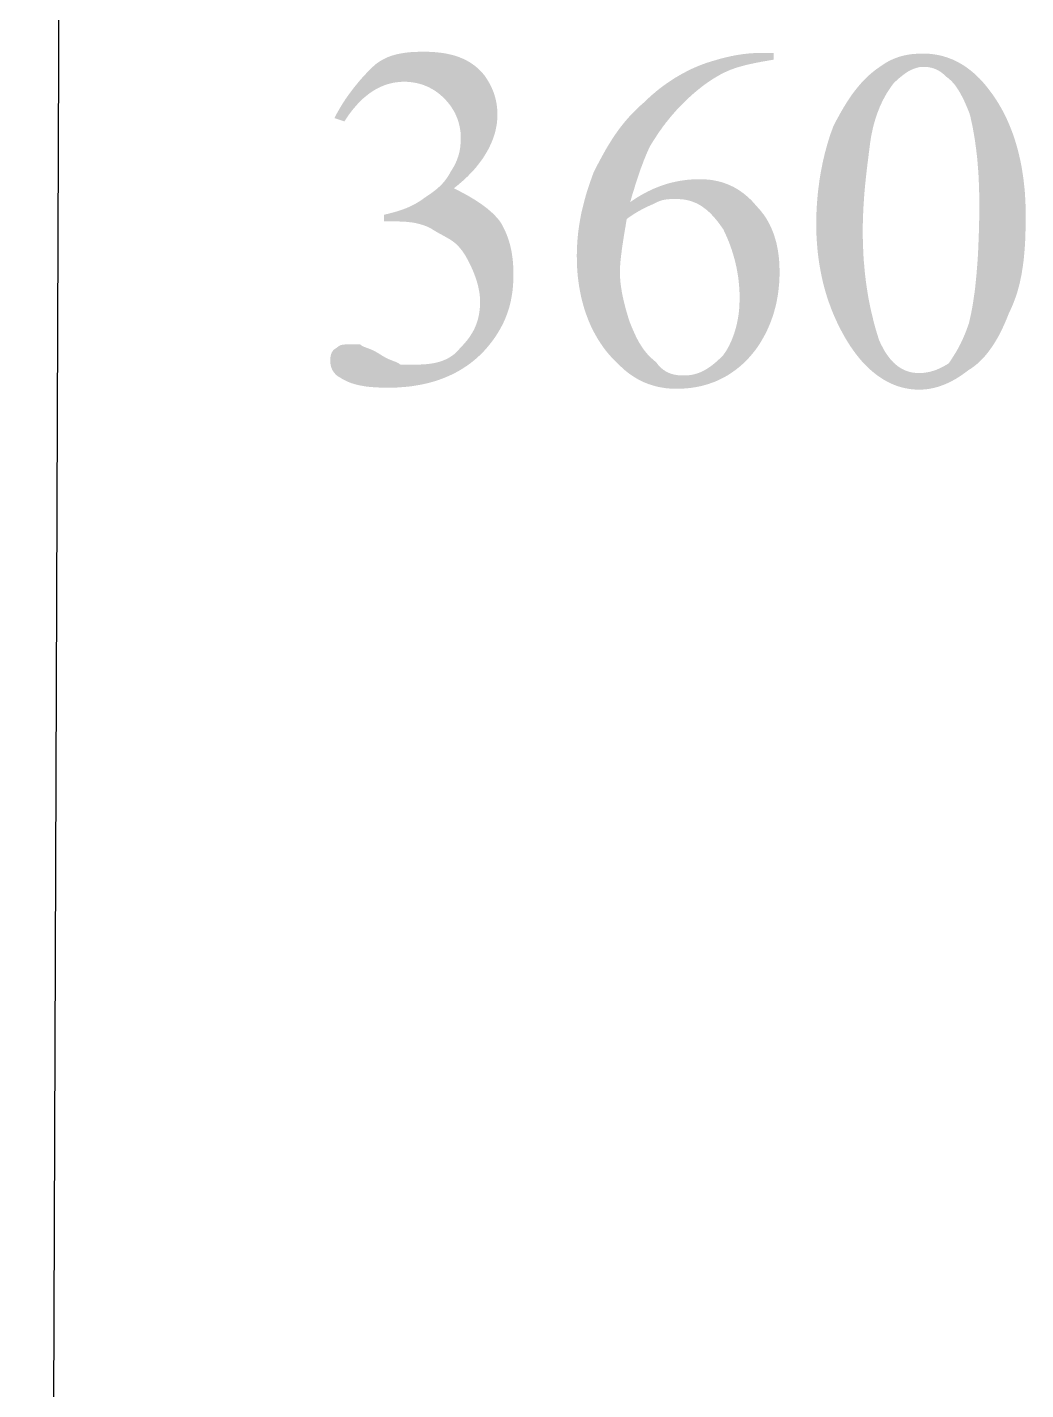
# Model space of a CAD drawing. Header units: millimetres. Extents: x -125 to 146, y -26 to 163.
# Drawn here: x -4.2 to 8.52, y 82.95 to 100.31 of the extents above; entities that cross this region are included whole.
import ezdxf

# ---------------------------------------------------------------- set-up
doc = ezdxf.new("R2010")
doc.units = ezdxf.units.MM
doc.header["$MEASUREMENT"] = 0
doc.layers.get('0').update_dxf_attribs({"color": 255, "linetype": 'CONTINUOUS'})

msp = doc.modelspace()

# ---------------------------------------------------------------- hatches: boundary and pattern name
at = {"true_color": 0x000007}
msp.add_hatch(color=7, dxfattribs=at).paths.add_polyline_path([(-0.289, 99.154), (-0.273, 99.186), (-0.256, 99.217), (-0.239, 99.247), (-0.222, 99.277), (-0.204, 99.307), (-0.186, 99.336), (-0.167, 99.365), (-0.149, 99.394), (-0.129, 99.422), (-0.11, 99.449), (-0.09, 99.476), (-0.07, 99.503), (-0.05, 99.529), (-0.03, 99.555), (-0.009, 99.58), (0.011, 99.605), (0.032, 99.63), (0.053, 99.654), (0.074, 99.678), (0.096, 99.701), (0.117, 99.724), (0.139, 99.746), (0.16, 99.768), (0.182, 99.79), (0.203, 99.81), (0.225, 99.83), (0.247, 99.848), (0.27, 99.864), (0.294, 99.88), (0.318, 99.894), (0.342, 99.907), (0.367, 99.92), (0.393, 99.931), (0.419, 99.941), (0.446, 99.95), (0.473, 99.958), (0.501, 99.966), (0.53, 99.972), (0.56, 99.978), (0.59, 99.983), (0.621, 99.987), (0.653, 99.991), (0.685, 99.994), (0.718, 99.996), (0.752, 99.997), (0.787, 99.999), (0.823, 99.999), (0.86, 99.999), (0.902, 99.999), (0.943, 99.997), (0.983, 99.995), (1.022, 99.991), (1.06, 99.987), (1.098, 99.982), (1.134, 99.976), (1.17, 99.968), (1.205, 99.96), (1.239, 99.951), (1.272, 99.94), (1.304, 99.929), (1.335, 99.916), (1.366, 99.903), (1.395, 99.888), (1.424, 99.872), (1.451, 99.855), (1.478, 99.836), (1.504, 99.817), (1.529, 99.796), (1.553, 99.774), (1.577, 99.751), (1.599, 99.726), (1.621, 99.7), (1.636, 99.679), (1.65, 99.657), (1.664, 99.636), (1.677, 99.614), (1.689, 99.593), (1.7, 99.571), (1.711, 99.55), (1.72, 99.529), (1.729, 99.507), (1.738, 99.486), (1.745, 99.465), (1.752, 99.443), (1.758, 99.422), (1.764, 99.401), (1.769, 99.38), (1.773, 99.358), (1.777, 99.337), (1.78, 99.316), (1.783, 99.295), (1.785, 99.273), (1.786, 99.252), (1.787, 99.231), (1.788, 99.21), (1.788, 99.189), (1.787, 99.152), (1.784, 99.114), (1.78, 99.076), (1.773, 99.038), (1.765, 98.999), (1.755, 98.96), (1.743, 98.921), (1.729, 98.882), (1.713, 98.842), (1.695, 98.803), (1.676, 98.763), (1.654, 98.724), (1.63, 98.684), (1.605, 98.644), (1.577, 98.605), (1.547, 98.566), (1.516, 98.526), (1.482, 98.487), (1.446, 98.449), (1.408, 98.41), (1.368, 98.372), (1.325, 98.334), (1.281, 98.297), (1.234, 98.26), (1.266, 98.243), (1.297, 98.227), (1.327, 98.211), (1.357, 98.195), (1.387, 98.179), (1.416, 98.163), (1.444, 98.146), (1.472, 98.129), (1.499, 98.113), (1.526, 98.096), (1.552, 98.078), (1.578, 98.061), (1.602, 98.044), (1.626, 98.026), (1.65, 98.008), (1.672, 97.989), (1.694, 97.971), (1.715, 97.952), (1.736, 97.933), (1.755, 97.913), (1.774, 97.893), (1.792, 97.873), (1.809, 97.852), (1.825, 97.831), (1.841, 97.805), (1.855, 97.778), (1.869, 97.752), (1.882, 97.725), (1.894, 97.698), (1.905, 97.672), (1.915, 97.645), (1.925, 97.618), (1.934, 97.591), (1.942, 97.563), (1.95, 97.536), (1.956, 97.508), (1.963, 97.48), (1.968, 97.452), (1.973, 97.424), (1.977, 97.395), (1.981, 97.366), (1.984, 97.337), (1.987, 97.307), (1.989, 97.277), (1.99, 97.247), (1.992, 97.216), (1.992, 97.185), (1.992, 97.153), (1.992, 97.111), (1.99, 97.07), (1.988, 97.028), (1.984, 96.987), (1.98, 96.947), (1.974, 96.907), (1.967, 96.867), (1.96, 96.827), (1.951, 96.788), (1.941, 96.749), (1.929, 96.71), (1.916, 96.672), (1.902, 96.633), (1.887, 96.595), (1.87, 96.557), (1.852, 96.52), (1.832, 96.482), (1.811, 96.445), (1.788, 96.407), (1.764, 96.37), (1.738, 96.332), (1.71, 96.295), (1.681, 96.258), (1.65, 96.221), (1.612, 96.179), (1.573, 96.14), (1.533, 96.102), (1.491, 96.066), (1.448, 96.032), (1.403, 95.999), (1.357, 95.969), (1.31, 95.94), (1.262, 95.913), (1.212, 95.887), (1.161, 95.864), (1.109, 95.842), (1.055, 95.822), (1, 95.803), (0.944, 95.787), (0.886, 95.772), (0.828, 95.759), (0.767, 95.748), (0.706, 95.738), (0.643, 95.73), (0.579, 95.725), (0.513, 95.72), (0.446, 95.718), (0.378, 95.717), (0.342, 95.718), (0.306, 95.719), (0.272, 95.72), (0.239, 95.721), (0.207, 95.724), (0.177, 95.726), (0.148, 95.729), (0.119, 95.732), (0.092, 95.736), (0.066, 95.741), (0.041, 95.745), (0.016, 95.75), (-0.007, 95.756), (-0.03, 95.762), (-0.052, 95.769), (-0.073, 95.775), (-0.093, 95.783), (-0.112, 95.791), (-0.131, 95.799), (-0.149, 95.808), (-0.167, 95.817), (-0.184, 95.826), (-0.201, 95.836), (-0.217, 95.847), (-0.227, 95.852), (-0.237, 95.858), (-0.246, 95.864), (-0.255, 95.871), (-0.264, 95.878), (-0.272, 95.886), (-0.28, 95.894), (-0.287, 95.902), (-0.294, 95.91), (-0.3, 95.919), (-0.306, 95.928), (-0.312, 95.937), (-0.317, 95.946), (-0.321, 95.956), (-0.325, 95.966), (-0.329, 95.976), (-0.332, 95.986), (-0.335, 95.996), (-0.338, 96.006), (-0.339, 96.017), (-0.341, 96.027), (-0.342, 96.038), (-0.343, 96.048), (-0.343, 96.059), (-0.343, 96.064), (-0.343, 96.07), (-0.343, 96.076), (-0.342, 96.083), (-0.342, 96.09), (-0.341, 96.097), (-0.341, 96.104), (-0.339, 96.112), (-0.338, 96.12), (-0.336, 96.128), (-0.334, 96.135), (-0.332, 96.143), (-0.329, 96.151), (-0.326, 96.159), (-0.322, 96.167), (-0.317, 96.175), (-0.312, 96.182), (-0.307, 96.19), (-0.3, 96.197), (-0.293, 96.204), (-0.286, 96.21), (-0.277, 96.216), (-0.268, 96.222), (-0.258, 96.228), (-0.252, 96.233), (-0.247, 96.237), (-0.242, 96.242), (-0.236, 96.245), (-0.231, 96.249), (-0.225, 96.252), (-0.219, 96.255), (-0.214, 96.257), (-0.208, 96.26), (-0.201, 96.261), (-0.195, 96.263), (-0.189, 96.265), (-0.182, 96.266), (-0.175, 96.267), (-0.168, 96.267), (-0.16, 96.268), (-0.152, 96.269), (-0.144, 96.269), (-0.136, 96.269), (-0.127, 96.269), (-0.118, 96.269), (-0.108, 96.269), (-0.098, 96.269), (-0.088, 96.269), (-0.083, 96.269), (-0.077, 96.269), (-0.072, 96.269), (-0.067, 96.269), (-0.062, 96.269), (-0.056, 96.269), (-0.051, 96.269), (-0.046, 96.269), (-0.04, 96.269), (-0.035, 96.269), (-0.03, 96.269), (-0.025, 96.269), (-0.019, 96.269), (-0.014, 96.269), (-0.009, 96.269), (-0.003, 96.269), (0.002, 96.269), (0.007, 96.269), (0.012, 96.269), (0.018, 96.269), (0.023, 96.269), (0.028, 96.269), (0.034, 96.269), (0.039, 96.269), (0.044, 96.264), (0.05, 96.259), (0.057, 96.255), (0.064, 96.251), (0.071, 96.247), (0.079, 96.243), (0.087, 96.239), (0.096, 96.236), (0.105, 96.232), (0.115, 96.229), (0.125, 96.225), (0.135, 96.221), (0.146, 96.217), (0.158, 96.212), (0.17, 96.208), (0.182, 96.203), (0.194, 96.197), (0.208, 96.191), (0.221, 96.184), (0.235, 96.177), (0.249, 96.169), (0.264, 96.161), (0.28, 96.151), (0.295, 96.141), (0.311, 96.131), (0.326, 96.121), (0.341, 96.113), (0.355, 96.105), (0.369, 96.098), (0.382, 96.091), (0.395, 96.085), (0.408, 96.079), (0.42, 96.074), (0.432, 96.07), (0.443, 96.065), (0.454, 96.061), (0.464, 96.057), (0.474, 96.053), (0.483, 96.05), (0.492, 96.046), (0.501, 96.043), (0.509, 96.039), (0.517, 96.035), (0.524, 96.031), (0.531, 96.027), (0.537, 96.023), (0.543, 96.018), (0.549, 96.013), (0.559, 96.013), (0.569, 96.013), (0.579, 96.013), (0.588, 96.013), (0.597, 96.013), (0.606, 96.013), (0.614, 96.013), (0.622, 96.013), (0.631, 96.013), (0.639, 96.013), (0.647, 96.013), (0.654, 96.013), (0.662, 96.013), (0.67, 96.013), (0.678, 96.013), (0.687, 96.013), (0.695, 96.013), (0.703, 96.012), (0.712, 96.012), (0.721, 96.012), (0.73, 96.012), (0.74, 96.012), (0.75, 96.012), (0.76, 96.012), (0.787, 96.012), (0.813, 96.013), (0.84, 96.014), (0.866, 96.016), (0.892, 96.018), (0.918, 96.021), (0.943, 96.025), (0.969, 96.029), (0.994, 96.034), (1.019, 96.04), (1.043, 96.046), (1.067, 96.053), (1.091, 96.062), (1.114, 96.071), (1.137, 96.081), (1.159, 96.092), (1.18, 96.105), (1.201, 96.118), (1.221, 96.132), (1.241, 96.148), (1.26, 96.164), (1.278, 96.182), (1.295, 96.201), (1.311, 96.222), (1.332, 96.243), (1.352, 96.264), (1.371, 96.285), (1.389, 96.307), (1.407, 96.328), (1.423, 96.35), (1.439, 96.372), (1.453, 96.395), (1.467, 96.417), (1.48, 96.44), (1.492, 96.463), (1.503, 96.487), (1.513, 96.511), (1.523, 96.536), (1.531, 96.561), (1.539, 96.587), (1.545, 96.613), (1.551, 96.64), (1.556, 96.668), (1.56, 96.696), (1.563, 96.725), (1.566, 96.754), (1.567, 96.785), (1.568, 96.816), (1.567, 96.832), (1.567, 96.849), (1.566, 96.866), (1.564, 96.883), (1.562, 96.901), (1.56, 96.919), (1.557, 96.937), (1.554, 96.956), (1.55, 96.975), (1.546, 96.994), (1.542, 97.014), (1.537, 97.033), (1.531, 97.053), (1.525, 97.074), (1.519, 97.094), (1.512, 97.114), (1.505, 97.135), (1.497, 97.156), (1.489, 97.177), (1.481, 97.198), (1.472, 97.219), (1.462, 97.24), (1.453, 97.261), (1.442, 97.282), (1.437, 97.293), (1.432, 97.304), (1.427, 97.314), (1.421, 97.325), (1.416, 97.335), (1.41, 97.346), (1.405, 97.357), (1.399, 97.367), (1.393, 97.378), (1.387, 97.388), (1.381, 97.399), (1.374, 97.41), (1.367, 97.42), (1.36, 97.431), (1.353, 97.441), (1.346, 97.452), (1.338, 97.463), (1.33, 97.473), (1.322, 97.484), (1.313, 97.495), (1.304, 97.505), (1.294, 97.516), (1.284, 97.526), (1.274, 97.537), (1.263, 97.547), (1.252, 97.557), (1.24, 97.567), (1.228, 97.576), (1.216, 97.585), (1.203, 97.594), (1.19, 97.603), (1.177, 97.611), (1.163, 97.619), (1.149, 97.627), (1.135, 97.635), (1.121, 97.643), (1.106, 97.651), (1.091, 97.659), (1.076, 97.668), (1.061, 97.676), (1.046, 97.684), (1.03, 97.693), (1.015, 97.701), (0.999, 97.711), (0.984, 97.72), (0.968, 97.73), (0.952, 97.74), (0.936, 97.75), (0.915, 97.76), (0.894, 97.77), (0.873, 97.778), (0.852, 97.786), (0.831, 97.793), (0.81, 97.799), (0.789, 97.805), (0.769, 97.81), (0.748, 97.815), (0.728, 97.819), (0.708, 97.822), (0.688, 97.825), (0.668, 97.827), (0.648, 97.83), (0.629, 97.831), (0.61, 97.833), (0.592, 97.834), (0.573, 97.835), (0.555, 97.835), (0.538, 97.836), (0.52, 97.836), (0.503, 97.836), (0.487, 97.836), (0.471, 97.836), (0.344, 97.837), (0.344, 97.921), (0.365, 97.927), (0.386, 97.932), (0.408, 97.937), (0.429, 97.943), (0.45, 97.948), (0.471, 97.954), (0.492, 97.96), (0.514, 97.966), (0.535, 97.973), (0.556, 97.98), (0.577, 97.987), (0.598, 97.995), (0.62, 98.003), (0.641, 98.012), (0.662, 98.021), (0.683, 98.031), (0.704, 98.041), (0.726, 98.052), (0.747, 98.064), (0.768, 98.076), (0.789, 98.089), (0.81, 98.103), (0.832, 98.118), (0.853, 98.134), (0.869, 98.144), (0.885, 98.155), (0.9, 98.166), (0.916, 98.176), (0.932, 98.187), (0.948, 98.198), (0.963, 98.21), (0.979, 98.221), (0.994, 98.233), (1.009, 98.245), (1.024, 98.258), (1.039, 98.271), (1.053, 98.284), (1.067, 98.298), (1.081, 98.312), (1.095, 98.327), (1.108, 98.343), (1.122, 98.359), (1.134, 98.376), (1.147, 98.393), (1.159, 98.412), (1.171, 98.431), (1.182, 98.451), (1.193, 98.471), (1.203, 98.487), (1.213, 98.503), (1.223, 98.519), (1.232, 98.535), (1.24, 98.551), (1.249, 98.567), (1.256, 98.583), (1.264, 98.6), (1.271, 98.616), (1.277, 98.633), (1.283, 98.65), (1.289, 98.667), (1.294, 98.684), (1.299, 98.702), (1.303, 98.719), (1.307, 98.737), (1.31, 98.756), (1.313, 98.774), (1.315, 98.794), (1.317, 98.813), (1.319, 98.833), (1.32, 98.853), (1.321, 98.873), (1.321, 98.894), (1.321, 98.92), (1.32, 98.946), (1.318, 98.972), (1.315, 98.997), (1.311, 99.021), (1.307, 99.045), (1.301, 99.069), (1.295, 99.092), (1.289, 99.115), (1.281, 99.137), (1.273, 99.159), (1.264, 99.18), (1.255, 99.201), (1.245, 99.222), (1.234, 99.242), (1.222, 99.261), (1.21, 99.281), (1.198, 99.299), (1.185, 99.318), (1.171, 99.336), (1.157, 99.353), (1.142, 99.37), (1.127, 99.387), (1.112, 99.403), (1.095, 99.419), (1.079, 99.434), (1.062, 99.449), (1.045, 99.463), (1.027, 99.477), (1.009, 99.49), (0.99, 99.503), (0.971, 99.515), (0.951, 99.526), (0.931, 99.537), (0.911, 99.548), (0.89, 99.557), (0.868, 99.566), (0.847, 99.575), (0.824, 99.582), (0.802, 99.589), (0.779, 99.595), (0.755, 99.601), (0.731, 99.605), (0.707, 99.609), (0.682, 99.612), (0.656, 99.615), (0.631, 99.616), (0.604, 99.617), (0.567, 99.616), (0.531, 99.613), (0.495, 99.609), (0.459, 99.603), (0.424, 99.595), (0.389, 99.586), (0.355, 99.574), (0.321, 99.561), (0.288, 99.546), (0.255, 99.53), (0.222, 99.511), (0.19, 99.491), (0.158, 99.469), (0.127, 99.445), (0.096, 99.42), (0.065, 99.393), (0.035, 99.364), (0.006, 99.333), (-0.023, 99.3), (-0.052, 99.266), (-0.08, 99.23), (-0.108, 99.192), (-0.135, 99.153), (-0.162, 99.111)])
h = msp.add_hatch(color=7, dxfattribs=at)
h.paths.add_polyline_path([(5.31, 99.983), (5.31, 99.898), (5.278, 99.893), (5.247, 99.888), (5.216, 99.882), (5.186, 99.877), (5.156, 99.872), (5.127, 99.866), (5.098, 99.861), (5.07, 99.855), (5.042, 99.849), (5.014, 99.843), (4.987, 99.837), (4.96, 99.831), (4.934, 99.824), (4.908, 99.817), (4.883, 99.81), (4.858, 99.803), (4.833, 99.795), (4.809, 99.787), (4.786, 99.778), (4.762, 99.77), (4.74, 99.761), (4.717, 99.751), (4.695, 99.741), (4.674, 99.731), (4.653, 99.72), (4.631, 99.709), (4.61, 99.697), (4.588, 99.684), (4.567, 99.672), (4.545, 99.659), (4.524, 99.645), (4.502, 99.631), (4.481, 99.617), (4.46, 99.602), (4.438, 99.587), (4.417, 99.571), (4.396, 99.555), (4.375, 99.538), (4.353, 99.521), (4.332, 99.504), (4.311, 99.486), (4.289, 99.468), (4.268, 99.449), (4.247, 99.43), (4.226, 99.411), (4.204, 99.391), (4.183, 99.37), (4.162, 99.349), (4.141, 99.328), (4.12, 99.307), (4.1, 99.286), (4.08, 99.265), (4.061, 99.244), (4.042, 99.222), (4.023, 99.201), (4.005, 99.179), (3.986, 99.157), (3.969, 99.135), (3.951, 99.113), (3.933, 99.091), (3.916, 99.068), (3.899, 99.046), (3.883, 99.023), (3.866, 98.999), (3.849, 98.976), (3.833, 98.952), (3.817, 98.927), (3.801, 98.903), (3.785, 98.878), (3.769, 98.853), (3.753, 98.827), (3.737, 98.801), (3.726, 98.779), (3.715, 98.757), (3.705, 98.733), (3.694, 98.709), (3.683, 98.684), (3.673, 98.659), (3.662, 98.632), (3.651, 98.605), (3.641, 98.577), (3.63, 98.548), (3.619, 98.519), (3.608, 98.489), (3.598, 98.458), (3.587, 98.427), (3.576, 98.395), (3.566, 98.362), (3.555, 98.329), (3.544, 98.295), (3.534, 98.261), (3.523, 98.226), (3.512, 98.191), (3.501, 98.155), (3.491, 98.119), (3.48, 98.082), (3.517, 98.108), (3.554, 98.132), (3.591, 98.155), (3.628, 98.177), (3.666, 98.197), (3.703, 98.217), (3.74, 98.235), (3.777, 98.252), (3.814, 98.267), (3.851, 98.282), (3.888, 98.295), (3.925, 98.308), (3.962, 98.319), (3.999, 98.329), (4.037, 98.338), (4.074, 98.346), (4.111, 98.353), (4.148, 98.359), (4.185, 98.364), (4.222, 98.368), (4.259, 98.371), (4.296, 98.373), (4.333, 98.375), (4.37, 98.375), (4.402, 98.374), (4.434, 98.373), (4.466, 98.37), (4.498, 98.367), (4.53, 98.363), (4.561, 98.357), (4.593, 98.35), (4.624, 98.343), (4.655, 98.334), (4.686, 98.323), (4.717, 98.312), (4.748, 98.299), (4.778, 98.285), (4.808, 98.27), (4.838, 98.253), (4.868, 98.234), (4.897, 98.214), (4.926, 98.193), (4.954, 98.17), (4.982, 98.146), (5.01, 98.12), (5.038, 98.092), (5.065, 98.062), (5.091, 98.031), (5.117, 98.004), (5.141, 97.976), (5.164, 97.947), (5.186, 97.918), (5.207, 97.888), (5.226, 97.856), (5.244, 97.825), (5.261, 97.792), (5.277, 97.759), (5.291, 97.725), (5.305, 97.69), (5.317, 97.654), (5.328, 97.618), (5.339, 97.582), (5.348, 97.544), (5.356, 97.506), (5.363, 97.468), (5.369, 97.429), (5.374, 97.389), (5.378, 97.349), (5.381, 97.308), (5.383, 97.267), (5.384, 97.225), (5.384, 97.183), (5.384, 97.141), (5.382, 97.099), (5.38, 97.056), (5.376, 97.014), (5.372, 96.972), (5.367, 96.93), (5.361, 96.888), (5.353, 96.846), (5.345, 96.804), (5.336, 96.763), (5.325, 96.722), (5.314, 96.68), (5.301, 96.639), (5.287, 96.599), (5.272, 96.558), (5.256, 96.518), (5.239, 96.478), (5.221, 96.439), (5.201, 96.399), (5.18, 96.36), (5.158, 96.322), (5.135, 96.283), (5.11, 96.245), (5.084, 96.208), (5.052, 96.167), (5.019, 96.127), (4.985, 96.089), (4.95, 96.053), (4.914, 96.019), (4.877, 95.986), (4.839, 95.956), (4.8, 95.927), (4.761, 95.9), (4.721, 95.874), (4.679, 95.851), (4.637, 95.829), (4.594, 95.808), (4.55, 95.79), (4.505, 95.774), (4.46, 95.759), (4.413, 95.746), (4.366, 95.734), (4.318, 95.725), (4.269, 95.717), (4.219, 95.711), (4.168, 95.707), (4.116, 95.704), (4.064, 95.704), (4.032, 95.704), (4, 95.706), (3.969, 95.708), (3.937, 95.711), (3.906, 95.716), (3.874, 95.721), (3.843, 95.727), (3.812, 95.734), (3.78, 95.743), (3.75, 95.752), (3.719, 95.762), (3.688, 95.774), (3.658, 95.786), (3.628, 95.8), (3.598, 95.815), (3.569, 95.831), (3.54, 95.848), (3.511, 95.867), (3.482, 95.886), (3.454, 95.907), (3.426, 95.929), (3.399, 95.952), (3.372, 95.977), (3.345, 96.003), (3.299, 96.046), (3.255, 96.091), (3.213, 96.138), (3.173, 96.186), (3.135, 96.236), (3.1, 96.288), (3.066, 96.341), (3.035, 96.395), (3.005, 96.451), (2.978, 96.507), (2.953, 96.565), (2.93, 96.625), (2.908, 96.685), (2.889, 96.746), (2.872, 96.809), (2.856, 96.872), (2.843, 96.936), (2.831, 97.001), (2.821, 97.067), (2.813, 97.133), (2.807, 97.2), (2.803, 97.268), (2.801, 97.336), (2.8, 97.404), (2.801, 97.452), (2.802, 97.499), (2.805, 97.545), (2.808, 97.592), (2.812, 97.638), (2.816, 97.683), (2.822, 97.728), (2.828, 97.773), (2.835, 97.818), (2.843, 97.863), (2.851, 97.907), (2.86, 97.951), (2.87, 97.994), (2.881, 98.038), (2.892, 98.081), (2.903, 98.124), (2.915, 98.167), (2.928, 98.21), (2.941, 98.253), (2.955, 98.295), (2.97, 98.338), (2.985, 98.38), (3, 98.422), (3.016, 98.465), (3.037, 98.507), (3.058, 98.548), (3.08, 98.589), (3.102, 98.63), (3.123, 98.67), (3.146, 98.71), (3.168, 98.75), (3.191, 98.789), (3.214, 98.827), (3.238, 98.865), (3.262, 98.903), (3.287, 98.94), (3.313, 98.977), (3.339, 99.013), (3.366, 99.049), (3.394, 99.084), (3.423, 99.119), (3.453, 99.154), (3.484, 99.188), (3.515, 99.221), (3.548, 99.254), (3.582, 99.287), (3.617, 99.319), (3.654, 99.351), (3.686, 99.382), (3.719, 99.413), (3.751, 99.442), (3.785, 99.471), (3.818, 99.499), (3.852, 99.526), (3.886, 99.552), (3.92, 99.577), (3.954, 99.601), (3.988, 99.624), (4.023, 99.647), (4.057, 99.669), (4.092, 99.689), (4.126, 99.709), (4.161, 99.728), (4.195, 99.746), (4.229, 99.764), (4.263, 99.78), (4.296, 99.795), (4.33, 99.81), (4.363, 99.823), (4.396, 99.836), (4.428, 99.848), (4.46, 99.859), (4.492, 99.869), (4.524, 99.879), (4.555, 99.888), (4.585, 99.897), (4.615, 99.906), (4.645, 99.914), (4.675, 99.921), (4.704, 99.929), (4.733, 99.935), (4.761, 99.942), (4.789, 99.947), (4.817, 99.953), (4.845, 99.958), (4.873, 99.962), (4.9, 99.966), (4.927, 99.97), (4.954, 99.973), (4.981, 99.976), (5.008, 99.978), (5.035, 99.98), (5.061, 99.982), (5.088, 99.983), (5.114, 99.983), (5.141, 99.983)])
h.paths.add_polyline_path([(3.437, 97.868), (3.431, 97.836), (3.426, 97.804), (3.421, 97.773), (3.415, 97.741), (3.41, 97.71), (3.405, 97.679), (3.4, 97.648), (3.395, 97.617), (3.39, 97.587), (3.386, 97.557), (3.381, 97.527), (3.377, 97.498), (3.373, 97.469), (3.37, 97.44), (3.366, 97.412), (3.363, 97.385), (3.36, 97.358), (3.357, 97.332), (3.355, 97.307), (3.353, 97.282), (3.352, 97.258), (3.351, 97.235), (3.35, 97.212), (3.35, 97.191), (3.35, 97.169), (3.35, 97.147), (3.351, 97.125), (3.353, 97.102), (3.355, 97.079), (3.357, 97.056), (3.36, 97.032), (3.363, 97.007), (3.367, 96.982), (3.371, 96.957), (3.375, 96.931), (3.38, 96.905), (3.386, 96.878), (3.392, 96.851), (3.398, 96.823), (3.405, 96.795), (3.412, 96.767), (3.419, 96.738), (3.427, 96.709), (3.436, 96.679), (3.445, 96.649), (3.454, 96.618), (3.464, 96.587), (3.474, 96.555), (3.485, 96.529), (3.495, 96.503), (3.506, 96.477), (3.517, 96.452), (3.528, 96.427), (3.539, 96.403), (3.55, 96.379), (3.561, 96.355), (3.573, 96.333), (3.585, 96.31), (3.598, 96.288), (3.611, 96.267), (3.624, 96.246), (3.638, 96.225), (3.652, 96.205), (3.667, 96.185), (3.683, 96.166), (3.699, 96.147), (3.716, 96.129), (3.733, 96.111), (3.752, 96.093), (3.771, 96.076), (3.79, 96.06), (3.811, 96.043), (3.822, 96.028), (3.833, 96.013), (3.845, 95.999), (3.857, 95.987), (3.869, 95.974), (3.882, 95.963), (3.895, 95.952), (3.908, 95.943), (3.922, 95.934), (3.935, 95.925), (3.95, 95.917), (3.964, 95.91), (3.979, 95.904), (3.994, 95.898), (4.009, 95.893), (4.024, 95.889), (4.039, 95.885), (4.055, 95.882), (4.07, 95.879), (4.086, 95.877), (4.102, 95.875), (4.117, 95.874), (4.133, 95.873), (4.149, 95.873), (4.175, 95.873), (4.2, 95.874), (4.225, 95.876), (4.249, 95.879), (4.272, 95.883), (4.294, 95.888), (4.316, 95.894), (4.337, 95.9), (4.359, 95.908), (4.379, 95.916), (4.4, 95.925), (4.42, 95.935), (4.439, 95.946), (4.459, 95.958), (4.479, 95.971), (4.498, 95.984), (4.518, 95.999), (4.538, 96.014), (4.558, 96.03), (4.578, 96.048), (4.598, 96.066), (4.618, 96.084), (4.639, 96.104), (4.661, 96.125), (4.676, 96.146), (4.692, 96.169), (4.707, 96.192), (4.721, 96.216), (4.735, 96.241), (4.748, 96.267), (4.761, 96.294), (4.773, 96.321), (4.784, 96.349), (4.795, 96.378), (4.806, 96.408), (4.815, 96.438), (4.824, 96.469), (4.833, 96.5), (4.84, 96.532), (4.847, 96.565), (4.854, 96.598), (4.859, 96.632), (4.864, 96.667), (4.868, 96.702), (4.871, 96.737), (4.873, 96.773), (4.874, 96.81), (4.875, 96.846), (4.875, 96.889), (4.874, 96.93), (4.872, 96.971), (4.869, 97.012), (4.865, 97.053), (4.861, 97.093), (4.856, 97.132), (4.85, 97.171), (4.843, 97.21), (4.836, 97.248), (4.827, 97.286), (4.819, 97.323), (4.809, 97.36), (4.799, 97.396), (4.788, 97.432), (4.777, 97.468), (4.765, 97.503), (4.753, 97.537), (4.74, 97.572), (4.726, 97.605), (4.712, 97.639), (4.697, 97.672), (4.682, 97.704), (4.667, 97.736), (4.645, 97.767), (4.624, 97.797), (4.602, 97.826), (4.581, 97.853), (4.559, 97.879), (4.537, 97.904), (4.515, 97.927), (4.493, 97.949), (4.471, 97.97), (4.448, 97.989), (4.424, 98.007), (4.401, 98.024), (4.377, 98.04), (4.352, 98.054), (4.327, 98.067), (4.302, 98.078), (4.275, 98.088), (4.249, 98.097), (4.221, 98.105), (4.193, 98.111), (4.164, 98.116), (4.135, 98.119), (4.104, 98.121), (4.073, 98.122), (4.062, 98.122), (4.052, 98.122), (4.041, 98.122), (4.03, 98.122), (4.02, 98.122), (4.009, 98.122), (3.999, 98.121), (3.988, 98.121), (3.978, 98.12), (3.967, 98.119), (3.956, 98.118), (3.946, 98.117), (3.935, 98.116), (3.925, 98.114), (3.914, 98.112), (3.903, 98.11), (3.893, 98.108), (3.882, 98.105), (3.872, 98.102), (3.861, 98.098), (3.85, 98.094), (3.84, 98.09), (3.829, 98.086), (3.819, 98.081), (3.808, 98.075), (3.797, 98.069), (3.785, 98.064), (3.773, 98.058), (3.76, 98.052), (3.747, 98.046), (3.734, 98.04), (3.72, 98.034), (3.705, 98.027), (3.691, 98.02), (3.675, 98.013), (3.66, 98.005), (3.643, 97.997), (3.627, 97.988), (3.61, 97.979), (3.592, 97.969), (3.575, 97.959), (3.556, 97.948), (3.537, 97.936), (3.518, 97.924), (3.499, 97.911), (3.478, 97.898), (3.458, 97.883)])
h = msp.add_hatch(color=7, dxfattribs=at)
h.paths.add_polyline_path([(5.852, 97.816), (5.853, 97.875), (5.854, 97.933), (5.857, 97.99), (5.86, 98.047), (5.864, 98.103), (5.869, 98.159), (5.874, 98.214), (5.881, 98.268), (5.888, 98.322), (5.895, 98.375), (5.904, 98.428), (5.913, 98.48), (5.923, 98.531), (5.933, 98.582), (5.944, 98.632), (5.956, 98.681), (5.968, 98.729), (5.981, 98.777), (5.994, 98.824), (6.008, 98.87), (6.022, 98.915), (6.037, 98.96), (6.053, 99.003), (6.069, 99.046), (6.09, 99.088), (6.111, 99.129), (6.133, 99.169), (6.154, 99.208), (6.176, 99.246), (6.198, 99.284), (6.22, 99.32), (6.242, 99.356), (6.265, 99.391), (6.288, 99.425), (6.311, 99.458), (6.335, 99.49), (6.359, 99.521), (6.384, 99.552), (6.409, 99.581), (6.434, 99.61), (6.461, 99.638), (6.488, 99.665), (6.515, 99.691), (6.543, 99.716), (6.572, 99.74), (6.602, 99.764), (6.633, 99.787), (6.664, 99.808), (6.686, 99.824), (6.707, 99.838), (6.729, 99.852), (6.75, 99.865), (6.772, 99.877), (6.794, 99.888), (6.815, 99.898), (6.837, 99.908), (6.859, 99.917), (6.881, 99.925), (6.904, 99.933), (6.926, 99.94), (6.949, 99.946), (6.972, 99.952), (6.995, 99.956), (7.018, 99.961), (7.042, 99.965), (7.066, 99.968), (7.09, 99.97), (7.115, 99.972), (7.14, 99.974), (7.166, 99.975), (7.191, 99.976), (7.218, 99.976), (7.255, 99.975), (7.292, 99.973), (7.329, 99.969), (7.366, 99.964), (7.402, 99.958), (7.439, 99.95), (7.476, 99.94), (7.512, 99.929), (7.549, 99.916), (7.585, 99.902), (7.621, 99.886), (7.656, 99.868), (7.692, 99.848), (7.727, 99.827), (7.762, 99.804), (7.797, 99.778), (7.831, 99.751), (7.866, 99.722), (7.899, 99.691), (7.933, 99.658), (7.966, 99.623), (7.999, 99.585), (8.031, 99.546), (8.063, 99.504), (8.099, 99.456), (8.134, 99.405), (8.167, 99.353), (8.199, 99.299), (8.23, 99.244), (8.259, 99.187), (8.287, 99.128), (8.313, 99.067), (8.338, 99.005), (8.362, 98.942), (8.384, 98.876), (8.404, 98.809), (8.423, 98.741), (8.44, 98.671), (8.456, 98.6), (8.47, 98.527), (8.482, 98.452), (8.493, 98.376), (8.502, 98.299), (8.51, 98.22), (8.515, 98.14), (8.519, 98.059), (8.522, 97.976), (8.522, 97.891), (8.522, 97.828), (8.521, 97.767), (8.519, 97.707), (8.517, 97.647), (8.515, 97.59), (8.512, 97.533), (8.508, 97.477), (8.503, 97.423), (8.498, 97.369), (8.492, 97.316), (8.485, 97.265), (8.477, 97.214), (8.469, 97.164), (8.459, 97.115), (8.449, 97.067), (8.438, 97.02), (8.425, 96.973), (8.412, 96.927), (8.397, 96.882), (8.381, 96.837), (8.364, 96.793), (8.346, 96.75), (8.327, 96.707), (8.306, 96.664), (8.29, 96.622), (8.273, 96.581), (8.256, 96.541), (8.238, 96.501), (8.22, 96.463), (8.202, 96.426), (8.183, 96.389), (8.164, 96.354), (8.144, 96.32), (8.124, 96.287), (8.103, 96.255), (8.082, 96.224), (8.061, 96.194), (8.039, 96.165), (8.016, 96.137), (7.994, 96.111), (7.97, 96.086), (7.947, 96.062), (7.923, 96.039), (7.898, 96.017), (7.873, 95.997), (7.848, 95.978), (7.822, 95.96), (7.795, 95.944), (7.769, 95.923), (7.742, 95.904), (7.716, 95.885), (7.689, 95.867), (7.663, 95.85), (7.636, 95.833), (7.61, 95.818), (7.583, 95.804), (7.557, 95.79), (7.53, 95.777), (7.504, 95.766), (7.477, 95.755), (7.451, 95.745), (7.424, 95.735), (7.398, 95.727), (7.371, 95.72), (7.345, 95.713), (7.318, 95.708), (7.292, 95.703), (7.265, 95.699), (7.239, 95.696), (7.212, 95.694), (7.186, 95.693), (7.159, 95.692), (7.112, 95.694), (7.065, 95.698), (7.018, 95.705), (6.972, 95.714), (6.926, 95.726), (6.881, 95.74), (6.836, 95.757), (6.793, 95.777), (6.749, 95.799), (6.707, 95.823), (6.665, 95.85), (6.623, 95.879), (6.583, 95.911), (6.543, 95.945), (6.504, 95.982), (6.465, 96.021), (6.427, 96.062), (6.39, 96.106), (6.354, 96.152), (6.319, 96.2), (6.284, 96.251), (6.251, 96.303), (6.218, 96.358), (6.186, 96.416), (6.16, 96.464), (6.135, 96.513), (6.111, 96.564), (6.088, 96.615), (6.066, 96.666), (6.045, 96.719), (6.025, 96.773), (6.005, 96.827), (5.987, 96.883), (5.97, 96.939), (5.954, 96.996), (5.939, 97.054), (5.926, 97.113), (5.913, 97.172), (5.902, 97.233), (5.891, 97.294), (5.882, 97.356), (5.874, 97.419), (5.867, 97.483), (5.862, 97.548), (5.857, 97.614), (5.854, 97.681), (5.853, 97.748)])
h.paths.add_polyline_path([(6.445, 97.73), (6.445, 97.661), (6.446, 97.594), (6.448, 97.527), (6.451, 97.461), (6.454, 97.397), (6.458, 97.333), (6.464, 97.27), (6.469, 97.207), (6.476, 97.146), (6.483, 97.085), (6.491, 97.026), (6.5, 96.967), (6.509, 96.909), (6.519, 96.852), (6.53, 96.796), (6.541, 96.741), (6.553, 96.686), (6.566, 96.633), (6.579, 96.58), (6.592, 96.528), (6.606, 96.477), (6.621, 96.427), (6.636, 96.378), (6.651, 96.329), (6.667, 96.293), (6.684, 96.258), (6.701, 96.226), (6.718, 96.195), (6.736, 96.165), (6.754, 96.138), (6.773, 96.112), (6.792, 96.087), (6.812, 96.064), (6.832, 96.043), (6.852, 96.024), (6.874, 96.006), (6.895, 95.989), (6.917, 95.974), (6.939, 95.961), (6.962, 95.949), (6.985, 95.938), (7.009, 95.929), (7.033, 95.921), (7.058, 95.915), (7.083, 95.91), (7.108, 95.907), (7.134, 95.905), (7.16, 95.904), (7.176, 95.904), (7.192, 95.905), (7.208, 95.906), (7.224, 95.907), (7.24, 95.909), (7.256, 95.912), (7.271, 95.914), (7.287, 95.918), (7.303, 95.921), (7.319, 95.925), (7.335, 95.93), (7.351, 95.935), (7.367, 95.94), (7.383, 95.946), (7.399, 95.953), (7.414, 95.959), (7.43, 95.967), (7.446, 95.974), (7.462, 95.982), (7.478, 95.991), (7.494, 96), (7.51, 96.009), (7.526, 96.019), (7.542, 96.03), (7.552, 96.045), (7.563, 96.061), (7.574, 96.077), (7.584, 96.093), (7.595, 96.11), (7.606, 96.127), (7.616, 96.144), (7.627, 96.161), (7.638, 96.179), (7.648, 96.197), (7.659, 96.216), (7.669, 96.236), (7.68, 96.256), (7.691, 96.277), (7.701, 96.299), (7.712, 96.321), (7.723, 96.345), (7.733, 96.369), (7.744, 96.395), (7.755, 96.421), (7.766, 96.449), (7.776, 96.478), (7.787, 96.508), (7.798, 96.539), (7.808, 96.582), (7.818, 96.627), (7.828, 96.674), (7.837, 96.722), (7.846, 96.772), (7.854, 96.824), (7.862, 96.878), (7.87, 96.933), (7.877, 96.989), (7.883, 97.047), (7.889, 97.107), (7.895, 97.169), (7.9, 97.232), (7.905, 97.296), (7.91, 97.362), (7.914, 97.429), (7.917, 97.498), (7.92, 97.569), (7.923, 97.641), (7.925, 97.714), (7.927, 97.788), (7.929, 97.864), (7.93, 97.942), (7.93, 98.02), (7.93, 98.079), (7.93, 98.136), (7.929, 98.192), (7.927, 98.248), (7.926, 98.302), (7.923, 98.356), (7.921, 98.409), (7.918, 98.461), (7.914, 98.513), (7.91, 98.564), (7.906, 98.614), (7.901, 98.663), (7.895, 98.712), (7.89, 98.76), (7.883, 98.807), (7.877, 98.854), (7.87, 98.9), (7.862, 98.946), (7.854, 98.991), (7.846, 99.036), (7.837, 99.08), (7.827, 99.123), (7.818, 99.166), (7.807, 99.209), (7.797, 99.235), (7.786, 99.261), (7.776, 99.286), (7.765, 99.311), (7.755, 99.335), (7.744, 99.359), (7.733, 99.383), (7.722, 99.405), (7.711, 99.427), (7.699, 99.449), (7.688, 99.47), (7.676, 99.49), (7.664, 99.51), (7.652, 99.529), (7.64, 99.547), (7.627, 99.565), (7.614, 99.582), (7.601, 99.598), (7.587, 99.613), (7.573, 99.628), (7.558, 99.642), (7.544, 99.655), (7.528, 99.667), (7.513, 99.678), (7.502, 99.689), (7.492, 99.699), (7.481, 99.708), (7.47, 99.717), (7.46, 99.726), (7.449, 99.734), (7.438, 99.742), (7.427, 99.749), (7.416, 99.756), (7.404, 99.762), (7.393, 99.768), (7.381, 99.774), (7.369, 99.779), (7.357, 99.784), (7.344, 99.788), (7.331, 99.792), (7.318, 99.795), (7.305, 99.798), (7.291, 99.801), (7.277, 99.803), (7.263, 99.804), (7.248, 99.805), (7.233, 99.806), (7.217, 99.806), (7.201, 99.806), (7.185, 99.805), (7.169, 99.803), (7.153, 99.8), (7.138, 99.796), (7.122, 99.791), (7.106, 99.786), (7.09, 99.78), (7.074, 99.773), (7.058, 99.766), (7.042, 99.757), (7.026, 99.749), (7.01, 99.739), (6.994, 99.729), (6.979, 99.718), (6.963, 99.706), (6.947, 99.694), (6.931, 99.681), (6.915, 99.668), (6.899, 99.654), (6.883, 99.64), (6.867, 99.625), (6.851, 99.609), (6.835, 99.593), (6.819, 99.572), (6.803, 99.549), (6.787, 99.526), (6.771, 99.502), (6.755, 99.477), (6.739, 99.45), (6.724, 99.423), (6.709, 99.395), (6.694, 99.366), (6.68, 99.335), (6.665, 99.304), (6.652, 99.271), (6.639, 99.238), (6.626, 99.203), (6.614, 99.167), (6.602, 99.13), (6.591, 99.092), (6.581, 99.053), (6.571, 99.012), (6.562, 98.97), (6.553, 98.927), (6.546, 98.883), (6.539, 98.837), (6.533, 98.79), (6.528, 98.748), (6.522, 98.706), (6.517, 98.663), (6.512, 98.621), (6.506, 98.578), (6.501, 98.536), (6.496, 98.493), (6.491, 98.45), (6.486, 98.407), (6.482, 98.364), (6.477, 98.32), (6.473, 98.277), (6.469, 98.233), (6.465, 98.189), (6.462, 98.145), (6.459, 98.1), (6.456, 98.055), (6.453, 98.01), (6.451, 97.964), (6.449, 97.918), (6.447, 97.871), (6.446, 97.825), (6.445, 97.777)])

# ---------------------------------------------------------------- linework, layer by layer
at = {"color": 7, "linetype": 'Continuous', "lineweight": 25, "true_color": 0x000007}
msp.add_lwpolyline([(-4.205, -8.79), (-3.604, 153.697), (8.517, 153.653), (6.021, 154.807), (6.016, 153.662)], dxfattribs=at)

doc.saveas('drawing.dxf')
